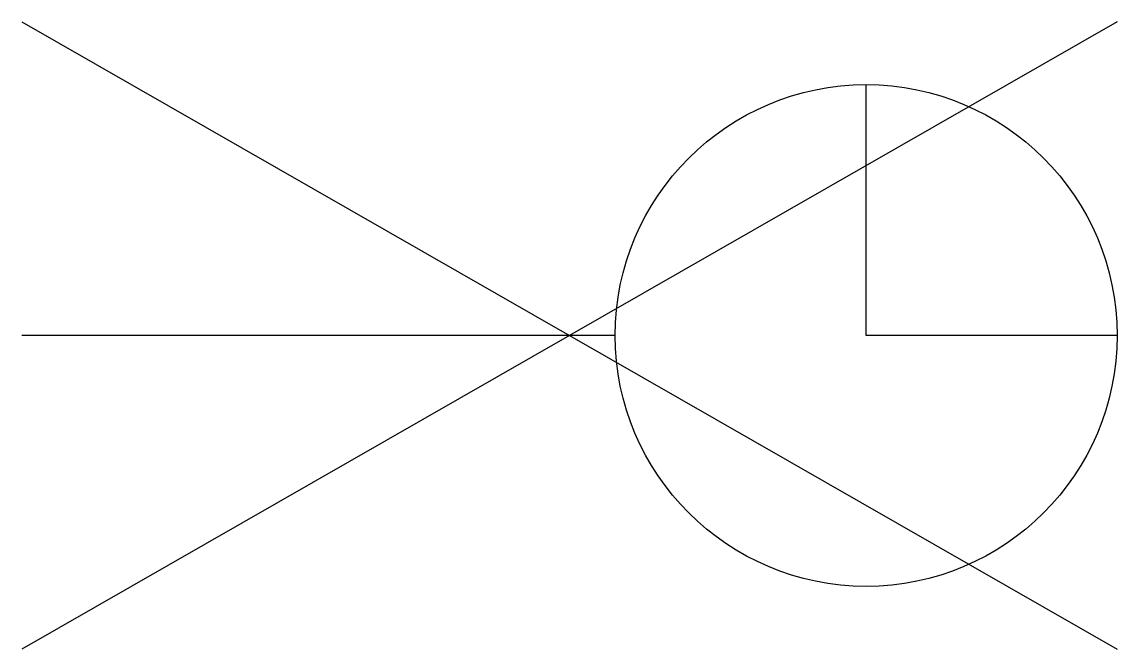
# Model space of a CAD drawing. Header units: metres. Extents: x 0 to 6.46, y -1.85 to 1.85.
import ezdxf

# ---------------------------------------------------------------- set-up
doc = ezdxf.new("R2010")
doc.units = ezdxf.units.M

msp = doc.modelspace()

# ---------------------------------------------------------------- linework, layer by layer
for p, q in [((6.4604, 1.8503), (0, -1.8503)), ((0, 1.8503), (6.4604, -1.8503)), ((3.5, 0), (0, 0))]:
    msp.add_line(p, q)
for points in [[(4.9802, 0), (4.9802, 1.4802)], [(6.4604, 0), (4.9802, 0)]]:
    msp.add_lwpolyline(points)
msp.add_circle((4.9802, 0), 1.4802)

doc.saveas('drawing.dxf')
